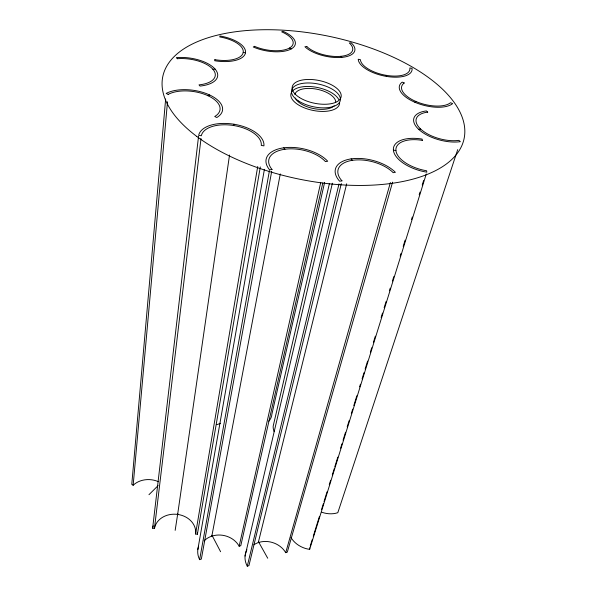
<?xml version="1.0" encoding="UTF-8"?>
<svg xmlns="http://www.w3.org/2000/svg" width="596" height="596" viewBox="0 0 596 596"><rect width="100%" height="100%" fill="white"/><g stroke="black" fill="none" stroke-linecap="round" stroke-linejoin="round"><path stroke-width="0.89" d="M290.967 537.51A22.067 17.768 20.5 0 0 309.644 549.363L309.682 547.836M165.651 98.981L131.776 484.362L133.154 485.271A20.227 16.248 2.7 0 1 158.365 481.68M133.154 485.271L167.498 101.789M260.31 166.932L197.38 534.232L195.562 533.994A20.748 17.284 5.2 0 0 177.608 514.415A20.748 17.284 5.2 0 0 154.461 528.451L152.636 528.205L198.557 136.246M154.461 528.451L201.001 138.525M177.638 514.415L229.527 155.027M175.164 530.351L177.764 513.536M233.729 125.525A30.374 15.652 9.2 0 0 201.329 135.754L198.662 135.322A33.063 17.038 9.2 0 1 233.923 124.221A33.063 17.038 9.2 0 1 263.916 145.864L261.279 145.431A30.374 15.652 9.2 0 0 233.729 125.525L233.997 124.229M195.562 533.994L257.71 166.515M197.827 549.572L264.4 169.316M271.694 171.298L201.344 559.078L199.63 559.659L269.422 170.747M211.826 536.154L280.276 173.935M204.093 540.87A20.927 17.731 11.4 0 1 239.145 546.234L320.737 182.451M322.794 183.002L240.784 545.675L239.145 546.234M324.626 182.413L271.858 414.309A19.623 14.319 11.7 0 1 268.759 421.163M329.461 183.374L273.184 426.14A19.847 14.587 14.9 0 0 274.145 431.623M245.045 556.083L332.382 183.203M341.314 183.553L248.934 565.619L247.273 566.2L338.982 183.933M258.284 542.606L346.671 183.814M253.859 544.774A20.92 17.589 17.8 0 1 285.715 552.678L390.402 182.51M392.585 182.153L287.309 552.12L285.715 552.678M310.233 546.063L312.162 539.834M313.265 536.273L319.337 516.71M321.542 509.595L323.472 503.374M324.023 501.594L327.055 491.812M329.268 484.697L330.646 480.249M332.3 474.915L334.229 468.687M334.781 466.906L337.813 457.125M340.577 448.237L341.955 443.789M343.058 440.228L345.538 432.227M347.192 426.892L349.129 420.664M351.335 413.55L352.713 409.102M353.815 405.548L356.848 395.759M359.611 386.871L360.438 384.204M362.092 378.862L364.022 372.642M365.125 369.08L367.605 361.079M370.369 352.184L371.748 347.736M373.401 342.402L375.331 336.181M381.127 317.504L382.505 313.056M384.159 307.722L386.089 301.494M389.404 290.818L390.231 288.151M392.436 281.036L393.814 276.596M400.162 256.138L400.989 253.471M403.194 246.357L405.124 240.128M411.471 219.678L412.298 217.011M419.197 194.773L420.024 192.106M422.229 184.991L423.607 180.543M309.644 549.363L426.289 173.95M457.706 149.611L337.813 512.694A21.262 16.457 20 0 1 321.818 512.232M148.963 494.695L158.111 485.613M414.883 102.259L415.904 101.469M208.131 95.792L209.598 94.965M418.653 129.325L420.657 129.049M212.876 69.263L215.052 69.061M393.397 150.155L395.923 150.572M243.198 52.396L245.477 52.783M289.433 48.067L291.317 48.879M340.696 56.337L341.813 57.38M351.126 158.894L352.467 160.309M283.718 147.823L284.948 149.231M258.493 541.749L267.723 558.228M211.99 535.283L220.602 551.732M386.282 75.349L386.387 76.392A27.528 11.845 13.1 0 0 412.052 68.339L409.869 67.966A25.285 10.877 13.1 0 1 386.245 75.342A25.285 10.877 13.1 0 1 360.424 59.645L358.226 59.272A27.528 11.845 13.1 0 0 386.335 76.385M339.631 102.75A24.808 11.682 11.6 0 1 311.686 110.133A24.808 11.682 11.6 0 1 291.861 91.791M292.368 91.143A24.808 11.682 11.6 0 1 316.364 87.277A24.808 11.682 11.6 0 1 338.766 99.554M334.2 105.686A20.853 9.812 11.6 0 1 313.593 108.569A20.853 9.812 11.6 0 1 295.258 98.012M294.849 94.481A20.853 9.812 11.6 0 1 316.416 89.117A20.853 9.812 11.6 0 1 335.749 102.11M247.273 566.2A22.767 19.146 17.8 0 1 246.938 549.728M199.63 559.659A22.782 19.303 11.4 0 1 198.602 546.294M152.636 528.205A22.588 18.819 5.2 0 1 153.254 525.814M197.507 532.608A22.588 18.819 5.2 0 1 197.38 534.232M220.475 423.242A19.824 14.557 8.5 0 1 216.75 424.65M214.888 59.674L214.664 60.725A28.563 12.635 8.9 0 0 245.425 53.066A28.563 12.635 8.9 0 0 219.969 35.983L219.76 36.945A26.239 11.607 8.9 0 1 243.153 52.642A26.239 11.607 8.9 0 1 214.888 59.674M254.522 46.332L253.27 46.995A27.476 11.808 10.2 0 0 291.019 49.043A27.476 11.808 10.2 0 0 282.839 31.245L281.685 31.856A25.241 10.847 10.2 0 1 289.179 48.202A25.241 10.847 10.2 0 1 254.522 46.332M341.97 180.849L339.638 181.221A33.458 17.47 13.9 0 1 350.701 158.953A33.458 17.47 13.9 0 1 395.386 172.326L393.181 172.676A30.739 16.047 13.8 0 0 352.109 160.369A30.739 16.047 13.8 0 0 341.97 180.849M272.022 169.465L269.586 169.83A33.54 17.656 11.5 0 1 283.279 147.89A33.54 17.656 11.5 0 1 327.711 161.248L325.416 161.583A30.806 16.219 11.5 0 0 284.575 149.283A30.806 16.219 11.5 0 0 272.022 169.465M306.836 46.57L304.906 46.734A27.111 11.54 11.6 0 0 341.523 57.41A27.111 11.54 11.6 0 0 351.171 42.823L349.33 42.979A24.905 10.601 11.6 0 1 340.45 56.359A24.905 10.601 11.6 0 1 306.836 46.57M404.23 82.978L402.218 82.121A28.653 12.71 14.4 0 0 415.144 102.37A28.653 12.71 14.4 0 0 452.632 103.6L450.539 102.713A26.321 11.674 14.4 0 1 416.12 101.566A26.321 11.674 14.4 0 1 404.23 82.978M168.161 94.384L166.142 93.423A31.812 15.593 8 0 1 209.874 95.092A31.812 15.593 8 0 1 216.84 117.509L214.739 116.511A29.219 14.319 8 0 0 208.362 95.896A29.219 14.319 8 0 0 168.161 94.384M427.704 112.123L426.378 110.916A30.254 14.066 15.2 0 0 418.988 129.637A30.254 14.066 15.2 0 0 460.335 141.662L458.898 140.358A27.788 12.918 15.2 0 1 420.947 129.31A27.788 12.918 15.2 0 1 427.704 112.123M177.295 58.721L176.371 57.611A30.143 13.969 8 0 1 215.29 69.337A30.143 13.969 8 0 1 200.01 86.07L199.012 84.863A27.692 12.829 8 0 0 213.077 69.494A27.692 12.829 8 0 0 177.295 58.721M422.311 140.365L422.132 139.084A31.908 15.697 15.2 0 0 393.442 150.579A31.908 15.697 15.2 0 0 426.84 172.177L426.639 170.761A29.308 14.416 15.2 0 1 395.967 150.93A29.308 14.416 15.2 0 1 422.311 140.365M196.687 136.357A153.813 72.95 11.6 0 0 455.277 155.847A153.813 72.95 11.6 0 0 288.367 30.53A153.813 72.95 11.6 0 0 196.687 136.357M299.43 97.498A24.95 11.6 11.6 0 0 340.428 98.616A24.95 11.6 11.6 0 0 310.151 79.454A24.95 11.6 11.6 0 0 299.43 97.498M298.738 101.096A24.876 11.637 11.6 0 0 339.631 102.169A24.876 11.637 11.6 0 0 309.458 82.978A24.876 11.637 11.6 0 0 298.738 101.096"/></g></svg>
